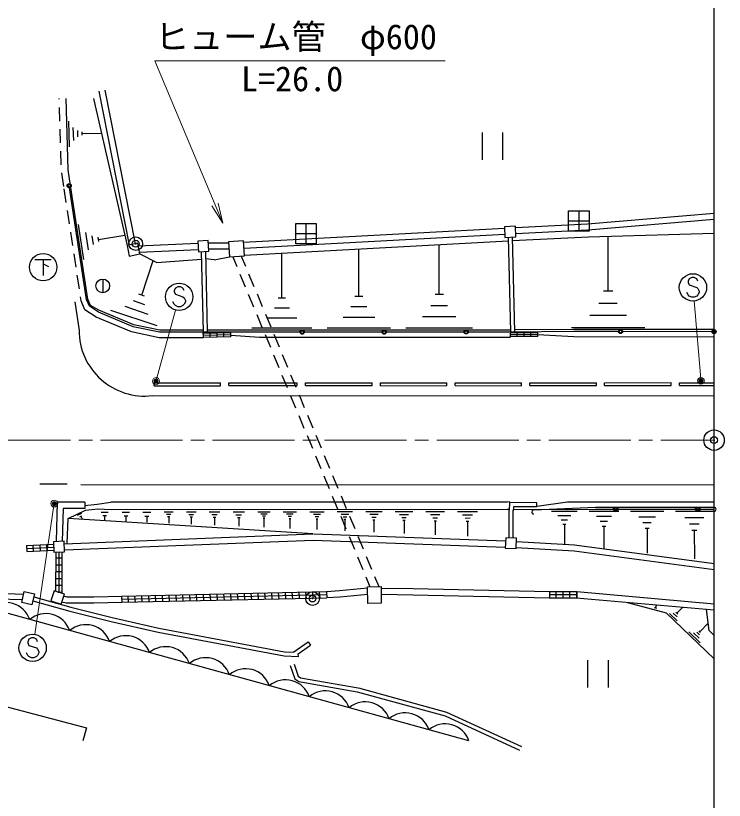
# Model space of a CAD drawing. Units: millimetres, scale not verified. Extents: x 40000 to 680000, y 20000 to 380000.
# Drawn here: x 506104 to 557964, y 263199 to 320605 of the extents above; entities that cross this region are included whole.
import ezdxf
from ezdxf.enums import TextEntityAlignment as Align

# ---------------------------------------------------------------- set-up
doc = ezdxf.new("R2010")
doc.units = ezdxf.units.MM
doc.header["$LTSCALE"] = 1000
doc.header["$PDMODE"] = 32
doc.header["$PDSIZE"] = 500
doc.linetypes.add('CHAIN', pattern=[18.5, 12, -1.5, 3.5, -1.5])
for name, color, linetype, lineweight in [('M-BGD', 7, 'Continuous', 25), ('M-BGD-EXST', 7, 'Continuous', 25), ('M-BMK', 2, 'CHAIN', 13), ('M-BMK-OTRS', 5, 'Continuous', 25), ('M-BMK-SRVR', 3, 'Continuous', 25), ('M-STR-HTXT', 7, 'Continuous', 13), ('M-STR-STRC', 7, 'Continuous', 25)]:
    doc.layers.add(name, color=color, linetype=linetype, lineweight=lineweight)
doc.styles.add('ＭＳ ゴシック', font='')
doc.styles.get('ＭＳ ゴシック').set_extended_font_data('MS Gothic')

# ---------------------------------------------------------------- blocks, each defined once
blk = doc.blocks.new('open_arrow')
at = {"color": 0, "linetype": 'Continuous', "lineweight": -2}
blk.add_lwpolyline([(7.5, 1.25), (0, 0), (7.5, -1.25)], dxfattribs=at)

msp = doc.modelspace()

# ---------------------------------------------------------------- linework, layer by layer
at = {"layer": 'M-BGD'}
for p, q in [((512629, 315159), (514851, 303915)), ((512188, 315071), (514410, 303826)), ((509295, 314493), (509293, 314551)), ((511809, 314551), (514258, 303795)), ((509342, 312894), (509312, 313893)), ((510044, 310998), (509986, 312898)), ((509388, 311294), (509359, 312294)), ((510347, 311483), (510317, 312433)), ((510656, 311730), (510641, 312205)), ((510969, 311859), (510961, 312096)), ((510965, 311977), (512390, 312021)), ((540239, 312048), (540239, 310048)), ((540239, 312048), (540239, 310048)), ((541739, 312048), (541739, 310048)), ((541739, 312048), (541739, 310048)), ((509435, 309695), (509406, 310695)), ((509620, 308108), (509475, 309097)), ((509797, 306947), (509646, 307935)), ((510039, 305365), (509888, 306354)), ((546565, 304835), (546565, 306335)), ((546565, 306335), (548065, 306335)), ((546565, 304835), (546565, 306335)), ((546565, 306335), (548065, 306335)), ((547315, 306335), (547315, 304835)), ((547315, 306335), (547315, 304835)), ((548065, 306335), (548065, 304835)), ((548065, 306335), (548065, 304835)), ((526594, 303911), (526594, 305411)), ((526594, 305411), (528094, 305411)), ((526594, 303911), (526594, 305411)), ((526594, 305411), (528094, 305411)), ((527344, 305411), (527344, 303911)), ((527344, 305411), (527344, 303911)), ((528094, 305411), (528094, 303911)), ((528094, 305411), (528094, 303911)), ((546565, 305585), (548065, 305585)), ((546565, 305585), (548065, 305585)), ((511094, 302770), (510703, 305323)), ((522786, 304034), (541871, 305070)), ((548065, 304835), (546565, 304835)), ((548065, 304835), (546565, 304835)), ((510281, 303784), (510130, 304772)), ((511422, 303474), (511226, 304750)), ((511798, 303858), (511701, 304496)), ((512200, 304083), (512151, 304402)), ((512175, 304242), (514090, 304535)), ((522814, 303585), (541896, 304621)), ((526594, 304661), (528094, 304661)), ((526594, 304661), (528094, 304661)), ((542151, 304397), (542316, 297475)), ((542450, 304414), (542616, 297482)), ((549461, 300448), (549458, 304470)), ((515077, 303759), (519436, 303959)), ((520194, 303994), (521688, 303998)), ((522844, 303086), (542157, 304134)), ((528094, 303911), (526594, 303911)), ((528094, 303911), (526594, 303911)), ((537102, 300195), (537100, 303860)), ((510523, 302202), (510372, 303191)), ((515168, 303313), (519466, 303510)), ((519689, 303338), (519828, 297493)), ((519988, 303358), (520127, 297501)), ((520224, 303544), (521716, 303548)), ((525583, 299940), (525580, 303235)), ((531217, 300065), (531214, 303540)), ((515326, 300159), (516169, 302687)), ((520626, 302732), (520002, 302809)), ((520626, 302732), (521753, 302955)), ((521984, 302969), (522281, 302256)), ((522617, 303009), (522921, 302278)), ((510765, 300621), (510614, 301609)), ((522511, 301702), (522896, 300779)), ((523152, 301724), (523536, 300801)), ((512477, 301337), (512477, 300337)), ((512477, 301337), (512477, 300337)), ((523767, 300247), (524151, 299324)), ((549797, 300448), (549126, 300447)), ((510901, 299731), (510856, 300028)), ((511173, 299086), (510901, 299731)), ((515560, 299456), (514717, 299737)), ((515537, 300088), (515115, 300229)), ((523126, 300225), (523511, 299301)), ((525857, 299940), (525308, 299940)), ((531506, 300065), (530927, 300065)), ((537408, 300196), (536797, 300195)), ((511986, 298556), (511173, 299086)), ((512198, 299063), (511578, 299413)), ((515794, 298754), (514108, 299316)), ((526133, 299208), (525034, 299208)), ((531796, 299293), (530638, 299292)), ((537714, 299382), (536492, 299381)), ((550133, 299554), (548792, 299553)), ((516450, 297911), (513078, 299035)), ((523741, 298747), (524125, 297824)), ((524382, 298770), (524766, 297847)), ((532376, 298521), (530059, 298520)), ((538325, 298568), (535882, 298566)), ((550804, 298661), (548122, 298658)), ((526682, 298477), (524486, 298475)), ((519841, 297061), (519828, 297491)), ((521839, 297397), (519836, 297361)), ((519845, 297061), (519840, 297361)), ((520132, 297367), (520127, 297501)), ((520345, 297070), (520340, 297370)), ((520845, 297079), (520840, 297379)), ((521345, 297088), (521340, 297388)), ((521845, 297097), (521839, 297397)), ((527781, 297746), (523388, 297742)), ((533535, 297750), (528901, 297746)), ((539547, 297754), (534661, 297751)), ((542312, 297123), (542316, 297486)), ((544314, 297422), (542312, 297423)), ((542314, 297123), (542314, 297423)), ((542615, 297423), (542616, 297482)), ((542814, 297123), (542814, 297423)), ((543314, 297123), (543314, 297423)), ((543814, 297123), (543814, 297423)), ((544314, 297122), (544314, 297422)), ((552146, 297768), (546782, 297763)), ((521842, 297247), (519838, 297211)), ((521845, 297097), (519841, 297061)), ((523946, 297053), (521843, 297218)), ((524356, 297270), (524740, 296347)), ((524996, 297293), (525381, 296370)), ((544314, 297272), (542312, 297273)), ((544314, 297122), (542312, 297123)), ((546945, 297101), (544314, 297243)), ((557214, 297086), (546945, 297101)), ((524971, 295793), (525355, 294870)), ((525611, 295816), (525995, 294892)), ((525586, 294316), (525970, 293393)), ((526226, 294338), (526610, 293415)), ((516247, 293734), (521090, 293735)), ((516247, 293534), (516247, 293734)), ((516247, 293534), (521090, 293535)), ((521090, 293535), (521090, 293735)), ((521707, 293740), (526700, 293739)), ((521707, 293540), (521707, 293740)), ((521707, 293540), (526700, 293539)), ((526700, 293539), (526700, 293739)), ((527305, 293738), (532195, 293740)), ((527305, 293538), (527305, 293738)), ((527305, 293538), (532195, 293540)), ((532195, 293540), (532195, 293740)), ((532794, 293735), (537660, 293744)), ((532794, 293535), (532794, 293735)), ((532794, 293535), (537660, 293544)), ((537660, 293544), (537660, 293744)), ((538264, 293542), (538265, 293742)), ((538264, 293542), (543128, 293535)), ((538265, 293742), (543128, 293735)), ((543128, 293535), (543128, 293735)), ((543734, 293742), (548606, 293745)), ((543734, 293542), (543734, 293742)), ((543734, 293542), (548606, 293545)), ((548606, 293545), (548606, 293745)), ((549192, 293752), (554065, 293759)), ((549193, 293552), (549192, 293752)), ((549193, 293552), (554066, 293559)), ((554066, 293559), (554065, 293759)), ((554674, 293751), (557214, 293754)), ((554674, 293551), (554674, 293751)), ((554674, 293551), (557214, 293554)), ((526200, 292839), (526585, 291916)), ((526841, 292861), (527225, 291938)), ((526815, 291362), (527199, 290438)), ((527456, 291384), (527840, 290461)), ((528070, 289907), (528455, 288984)), ((527430, 289884), (527814, 288961)), ((528045, 288407), (528429, 287484)), ((528685, 288430), (529069, 287507)), ((528660, 286930), (529044, 286007)), ((529300, 286953), (529684, 286029)), ((529274, 285453), (529659, 284530)), ((529915, 285475), (530299, 284552)), ((511155, 285005), (511155, 284555)), ((544245, 284672), (544245, 284972)), ((548526, 285040), (557214, 285044)), ((542215, 282388), (542208, 284391)), ((542515, 282377), (542508, 284392)), ((548527, 284490), (557214, 284494)), ((527861, 282684), (509932, 283807)), ((529889, 283976), (530273, 283053)), ((530530, 283998), (530914, 283075)), ((509648, 281971), (527861, 282684)), ((527895, 282684), (541956, 282175)), ((530504, 282499), (530888, 281575)), ((531144, 282521), (531529, 281598)), ((506892, 281853), (508881, 281940)), ((507412, 281425), (507392, 281875)), ((507911, 281447), (507891, 281897)), ((508411, 281469), (508391, 281919)), ((509665, 281521), (527879, 282234)), ((527879, 282234), (541938, 281726)), ((506892, 281853), (506912, 281403)), ((506902, 281628), (508889, 281716)), ((506912, 281403), (508897, 281491)), ((509051, 278486), (509065, 281360)), ((509276, 278413), (509290, 281368)), ((509501, 278340), (509515, 281376)), ((509063, 280939), (509513, 280937)), ((531119, 281021), (531503, 280098)), ((531759, 281044), (532144, 280121)), ((509060, 280439), (509510, 280437)), ((509058, 279939), (509508, 279937)), ((532374, 279567), (532678, 278836)), ((509056, 279439), (509506, 279437)), ((531734, 279544), (532031, 278830)), ((509053, 278939), (509503, 278937)), ((509200, 278438), (509501, 278437)), ((528849, 278450), (513856, 278114)), ((527379, 277967), (527347, 278416)), ((527880, 277979), (527848, 278427)), ((528380, 277990), (528348, 278439)), ((528849, 278450), (528881, 278001)), ((547171, 278446), (545161, 278447)), ((545161, 278447), (545161, 277997)), ((545661, 277997), (545661, 278447)), ((546161, 277997), (546161, 278447)), ((546661, 277996), (546661, 278446)), ((547161, 277996), (547161, 278446)), ((557214, 277561), (547171, 278446)), ((547171, 278446), (547171, 277996)), ((504251, 277968), (506600, 277894)), ((504355, 278365), (506691, 278291)), ((513856, 278114), (513867, 277664)), ((528854, 278225), (513861, 277889)), ((528859, 278000), (513866, 277664)), ((514367, 277675), (514335, 278124)), ((514867, 277686), (514835, 278136)), ((515368, 277697), (515336, 278147)), ((515868, 277709), (515836, 278158)), ((516369, 277720), (516337, 278169)), ((516869, 277731), (516837, 278180)), ((517370, 277742), (517338, 278192)), ((517870, 277754), (517838, 278203)), ((518371, 277765), (518339, 278214)), ((518871, 277776), (518839, 278225)), ((519372, 277787), (519340, 278237)), ((519872, 277799), (519840, 278248)), ((520373, 277810), (520341, 278259)), ((520873, 277821), (520841, 278270)), ((521374, 277832), (521341, 278281)), ((521874, 277844), (521842, 278293)), ((522374, 277855), (522342, 278304)), ((522875, 277866), (522843, 278315)), ((523375, 277877), (523343, 278326)), ((523876, 277889), (523844, 278338)), ((524376, 277900), (524344, 278349)), ((524877, 277911), (524845, 278360)), ((525377, 277922), (525345, 278371)), ((525878, 277934), (525846, 278383)), ((526378, 277945), (526346, 278394)), ((526879, 277956), (526847, 278405)), ((547171, 278221), (545161, 278222)), ((547171, 277996), (545161, 277997)), ((557214, 277109), (547132, 277998)), ((527510, 274793), (527682, 274547)), ((547952, 273455), (547952, 271455)), ((549452, 273455), (549452, 271455))]:
    msp.add_line(p, q, dxfattribs=at)
for points in [[(510114, 308180), (509945, 309336), (509793, 314551)], [(511578, 299413), (511386, 299868), (510114, 308183)], [(542680, 305110), (547950, 305375), (557214, 306167)], [(542705, 304660), (547980, 304926), (557214, 305715)], [(542457, 304147), (548014, 304427), (557214, 304704)], [(515196, 303175), (516426, 302558), (519702, 302795)], [(519842, 297039), (519658, 297038), (516598, 297041), (514584, 297467), (511986, 298556)], [(519825, 297589), (519657, 297588), (516656, 297591), (514749, 297994), (512198, 299063)], [(542313, 297606), (542195, 297605), (523945, 297603), (520125, 297590)], [(557214, 297636), (546943, 297651), (542613, 297609)], [(542311, 297056), (542198, 297055), (523946, 297053)], [(511155, 285005), (509132, 285005), (509058, 282128)], [(511155, 284778), (512071, 284866), (513078, 285018)], [(542260, 285045), (513078, 285018), (542073, 285045)], [(544245, 284972), (542255, 284976), (542208, 284391)], [(544245, 284723), (546499, 285034), (548526, 285040)], [(511155, 284555), (509571, 284555), (509509, 282145)], [(509874, 281980), (509932, 283807), (511215, 284432)], [(511215, 284432), (512114, 284518), (513079, 284468)], [(513079, 284468), (542072, 284495), (542217, 284494)], [(544245, 284672), (542532, 284675), (542508, 284368)], [(542517, 284494), (546499, 284484), (548528, 284490)], [(542752, 282146), (542761, 282146), (547011, 281894), (557214, 280530)], [(542734, 281697), (542740, 281697), (546968, 281446), (557214, 280076)], [(531859, 278710), (529791, 278517), (528849, 278450)], [(545161, 278447), (535191, 278663), (532852, 278697)], [(507423, 278090), (510132, 277332), (513171, 276577), (516582, 275790), (525788, 274074), (526464, 274034), (526462, 274055), (527510, 274793)], [(513856, 278114), (511828, 278065), (509866, 278064), (509624, 278131)], [(531863, 278258), (529828, 278069), (528881, 278001)], [(545152, 277997), (535183, 278213), (532856, 278247)], [(507356, 277797), (510055, 277042), (513101, 276285), (516521, 275497), (525751, 273775), (526789, 273715), (526775, 273908), (527682, 274547)], [(513867, 277664), (511833, 277615), (509805, 277614), (509484, 277703)], [(550889, 277667), (553700, 276906), (557214, 273541)], [(539272, 267551), (504211, 277230), (500369, 264603)], [(557214, 275266), (556844, 275615), (556649, 277159)], [(526194, 273065), (526534, 272097), (526817, 271882), (531105, 271137)], [(526477, 273164), (526787, 272282), (526941, 272166), (531156, 271433)], [(531105, 271137), (537537, 269372), (542986, 266862)], [(531184, 271426), (537640, 269655), (543111, 267134)], [(502682, 270764), (511277, 268506), (511026, 267551)]]:
    msp.add_lwpolyline(points, dxfattribs=at)
for points in [[(541866, 305164), (541909, 304384), (542717, 304428), (542675, 305208)], [(515038, 303954), (514258, 303795), (514417, 303016), (515196, 303175)], [(519427, 304098), (519479, 303324), (520235, 303375), (520183, 304150)], [(521683, 304067), (521753, 302955), (522849, 303023), (522779, 304135)], [(508902, 281354), (509670, 281382), (509642, 282150), (508874, 282121)], [(541965, 282398), (541935, 281657), (542731, 281626), (542760, 282367)], [(506731, 278465), (507470, 278295), (507290, 277510), (506551, 277679)], [(509673, 278284), (508917, 278530), (508676, 277791), (509433, 277545)], [(531858, 278829), (532851, 278838), (532862, 277618), (531868, 277610)]]:
    msp.add_lwpolyline(points, close=True, dxfattribs=at)
for centre in [(514889, 303923), (514889, 303923), (512477, 300837), (512477, 300837), (527826, 277962), (527826, 277962)]:
    msp.add_circle(centre, 500, dxfattribs=at)
for centre in [(505397, 275829), (508318, 275022), (511240, 274215), (514162, 273409), (517083, 272602), (520005, 271796), (522927, 270989), (525848, 270183), (528770, 269376), (531692, 268570), (534613, 267763), (537535, 266956)]:
    msp.add_arc(centre, 1835, 18.90983, 130.22508, dxfattribs=at)
for p in [(514889, 303923), (514889, 303923), (527826, 277962), (527826, 277962)]:
    msp.add_point(p, dxfattribs=at)
at = {"layer": 'M-BGD-EXST'}
for p, q in [((507511, 302755), (508711, 302755)), ((507511, 302755), (508711, 302755)), ((508111, 302755), (508111, 301605)), ((508111, 302755), (508111, 301605)), ((508111, 302455), (508511, 302255)), ((508111, 302455), (508511, 302255))]:
    msp.add_line(p, q, dxfattribs=at)
msp.add_circle((508111, 302205), 1000, dxfattribs=at)
msp.add_circle((508111, 302205), 1000, dxfattribs=at)
at = {"layer": 'M-BMK'}
for p, q in [((510114, 289551), (504114, 289551)), ((511714, 289551), (510714, 289551)), ((518314, 289551), (512314, 289551)), ((519914, 289551), (518914, 289551)), ((526514, 289551), (520514, 289551)), ((528114, 289551), (527114, 289551)), ((534714, 289551), (528714, 289551)), ((536314, 289551), (535314, 289551)), ((542914, 289551), (536914, 289551)), ((544514, 289551), (543514, 289551)), ((551114, 289551), (545114, 289551)), ((552714, 289551), (551714, 289551)), ((557214, 289551), (553314, 289551))]:
    msp.add_line(p, q, dxfattribs=at)
at = {"layer": 'M-BMK-OTRS'}
msp.add_line((557214, 239551), (557214, 339551), dxfattribs=at)
at = {"layer": 'M-BMK-SRVR'}
msp.add_circle((557214, 289551), 750, dxfattribs=at)
msp.add_point((557214, 289551), dxfattribs=at)
at = {"layer": 'M-STR-HTXT'}
for p, q in [((556235, 294038), (555756, 299732)), ((516414, 294021), (517801, 299069)), ((508904, 284762), (507494, 275343))]:
    msp.add_line(p, q, dxfattribs=at)
msp.add_lwpolyline([(521265, 305414), (516295, 317300), (537545, 317300)], dxfattribs=at)
for centre, radius in [((516375, 293876), 150), ((516375, 293876), 120), ((516375, 293876), 90), ((516375, 293876), 60), ((556248, 293889), 150), ((556248, 293889), 120), ((556248, 293889), 90), ((556248, 293889), 60), ((556248, 293889), 30), ((516375, 293876), 30), ((516375, 293876), 20), ((556248, 293889), 20), ((508927, 284910), 150), ((508927, 284910), 120), ((508927, 284910), 90), ((508927, 284910), 60), ((508927, 284910), 30), ((508927, 284910), 20)]:
    msp.add_circle(centre, radius, dxfattribs=at)
for p in [(516375, 293876), (556248, 293889), (508927, 284910)]:
    msp.add_point(p, dxfattribs=at)
at = {"layer": 'M-STR-STRC'}
for p, q in [((511289, 299841), (510038, 308020)), ((555581, 301455), (555399, 301364)), ((555763, 301455), (555581, 301455)), ((555945, 301364), (555763, 301455)), ((555399, 301364), (555308, 301183)), ((555308, 301183), (555308, 301092)), ((555308, 301092), (555399, 300910)), ((555399, 300910), (555945, 300728)), ((556035, 301183), (555945, 301364)), ((517795, 300677), (517704, 300496)), ((517704, 300496), (517704, 300405)), ((517704, 300405), (517795, 300223)), ((517977, 300768), (517795, 300677)), ((518159, 300768), (517977, 300768)), ((518340, 300677), (518159, 300768)), ((518431, 300496), (518340, 300677)), ((555308, 300183), (555217, 300364)), ((555945, 300728), (556035, 300637)), ((556035, 300637), (556126, 300455)), ((556126, 300364), (556035, 300183)), ((556126, 300455), (556126, 300364)), ((510436, 299662), (510739, 297584)), ((511494, 299354), (511289, 299841)), ((517704, 299496), (517613, 299677)), ((517795, 300223), (518340, 300041)), ((518340, 300041), (518431, 299950)), ((518431, 299950), (518522, 299768)), ((518522, 299677), (518431, 299496)), ((518522, 299768), (518522, 299677)), ((555399, 300092), (555308, 300183)), ((555581, 300001), (555399, 300092)), ((555763, 300001), (555581, 300001)), ((555945, 300092), (555763, 300001)), ((556035, 300183), (555945, 300092)), ((512174, 298911), (511494, 299354)), ((517795, 299405), (517704, 299496)), ((517977, 299314), (517795, 299405)), ((518159, 299314), (517977, 299314)), ((518340, 299405), (518159, 299314)), ((518431, 299496), (518340, 299405)), ((514704, 297850), (512174, 298911)), ((516640, 297441), (514704, 297850)), ((519657, 297438), (516640, 297441)), ((523945, 297453), (519657, 297438)), ((526920, 297453), (523945, 297453)), ((532920, 297454), (527220, 297453)), ((538920, 297455), (533220, 297454)), ((542196, 297455), (539220, 297455)), ((546944, 297501), (542196, 297455)), ((550217, 297496), (546944, 297501)), ((557064, 297486), (550517, 297495)), ((516104, 292808), (557214, 292799)), ((509862, 286318), (507862, 286318)), ((510869, 286305), (557214, 286280)), ((510629, 284054), (510943, 284212)), ((512349, 284286), (512867, 284287)), ((513908, 284287), (514442, 284288)), ((515414, 284290), (516004, 284291)), ((516975, 284293), (517624, 284295)), ((518594, 284297), (519304, 284298)), ((520272, 284300), (521045, 284302)), ((522012, 284304), (522850, 284305)), ((523816, 284307), (524722, 284309)), ((524043, 284157), (524496, 284158)), ((525687, 284311), (526662, 284313)), ((527626, 284315), (528674, 284317)), ((529637, 284319), (530760, 284321)), ((531721, 284323), (532923, 284326)), ((533882, 284327), (535165, 284330)), ((536123, 284332), (537490, 284335)), ((538446, 284337), (539900, 284340)), ((545306, 284344), (547206, 284344)), ((548076, 284344), (550236, 284344)), ((551089, 284344), (553543, 284345)), ((554382, 284345), (557158, 284345)), ((510787, 283937), (510944, 284016)), ((510865, 283976), (510984, 283741)), ((512479, 284027), (512738, 284028)), ((512608, 284027), (512609, 283639)), ((514042, 284020), (514309, 284021)), ((514176, 284021), (514176, 283620)), ((515562, 283995), (515857, 283996)), ((515710, 283996), (515711, 283553)), ((517138, 284131), (517462, 284132)), ((517219, 283969), (517382, 283970)), ((517300, 283969), (517301, 283483)), ((518772, 284120), (519127, 284120)), ((518861, 283942), (519038, 283943)), ((518950, 283942), (518951, 283410)), ((520466, 284107), (520852, 284108)), ((520563, 283914), (520756, 283915)), ((520659, 283914), (520661, 283335)), ((522222, 284094), (522641, 284095)), ((522327, 283885), (522537, 283886)), ((522432, 283885), (522433, 283257)), ((524157, 284006), (524383, 284006)), ((524213, 283855), (524327, 283855)), ((524270, 283855), (524271, 283176)), ((525931, 284149), (526419, 284150)), ((526053, 283987), (526297, 283987)), ((526115, 283824), (526236, 283824)), ((526176, 283824), (526177, 283092)), ((527888, 284141), (528412, 284142)), ((528020, 283966), (528282, 283967)), ((528086, 283792), (528217, 283792)), ((528151, 283792), (528153, 283006)), ((529918, 284132), (530480, 284133)), ((530059, 283945), (530340, 283946)), ((530129, 283758), (530270, 283758)), ((530199, 283758), (530201, 282916)), ((532022, 284123), (532623, 284125)), ((532172, 283923), (532473, 283924)), ((532248, 283723), (532398, 283724)), ((532323, 283724), (532325, 282822)), ((534203, 284114), (534845, 284116)), ((534364, 283901), (534685, 283902)), ((534445, 283687), (534605, 283688)), ((534525, 283687), (534527, 282725)), ((536465, 284105), (537148, 284106)), ((536636, 283878), (536978, 283878)), ((536722, 283650), (536893, 283650)), ((536808, 283650), (536810, 282625)), ((538810, 284095), (539537, 284097)), ((538992, 283853), (539356, 283854)), ((539083, 283611), (539265, 283612)), ((539174, 283611), (539177, 282521)), ((545781, 284027), (546731, 284027)), ((546019, 283711), (546494, 283711)), ((548616, 283984), (549696, 283984)), ((548886, 283624), (549426, 283624)), ((551703, 283936), (552930, 283936)), ((555076, 283882), (556464, 283882)), ((546138, 283394), (546375, 283394)), ((546256, 283394), (546257, 281969)), ((549021, 283264), (549291, 283264)), ((549156, 283264), (549156, 281644)), ((552009, 283527), (552623, 283527)), ((552163, 283117), (552470, 283118)), ((552316, 283118), (552316, 281277)), ((555423, 283420), (556117, 283420)), ((555597, 282957), (555944, 282957)), ((555770, 282957), (555771, 280875)), ((553025, 277244), (552854, 277290)), ((552939, 277267), (552997, 277481)), ((554496, 276891), (554901, 277313)), ((554508, 276340), (553945, 276879)), ((554502, 276615), (554221, 276885)), ((554567, 276823), (554426, 276958)), ((556178, 275537), (556775, 276161)), ((556230, 275487), (556126, 275587)), ((507072, 274985), (506981, 274804)), ((507254, 275076), (507072, 274985)), ((507436, 275076), (507254, 275076)), ((507618, 274985), (507436, 275076)), ((507709, 274804), (507618, 274985)), ((556195, 274724), (555364, 275520)), ((556120, 275061), (555705, 275459)), ((556149, 275299), (555941, 275498)), ((506981, 274804), (506981, 274713)), ((506981, 274713), (507072, 274531)), ((507072, 274531), (507618, 274349)), ((506981, 273804), (506890, 273985)), ((507618, 274349), (507709, 274258)), ((507709, 274258), (507800, 274076)), ((507800, 273985), (507709, 273804)), ((507800, 274076), (507800, 273985)), ((507072, 273713), (506981, 273804)), ((507254, 273622), (507072, 273713)), ((507436, 273622), (507254, 273622)), ((507618, 273713), (507436, 273622)), ((507709, 273804), (507618, 273713))]:
    msp.add_line(p, q, dxfattribs=at)
msp.add_lwpolyline([(544023, 284447), (548526, 284640), (557214, 284644)], dxfattribs=at)
for centre, radius in [((510015, 308168), 150), ((510015, 308168), 120), ((510015, 308168), 100), ((555672, 300728), 1000), ((518068, 300041), 1000), ((527070, 297453), 150), ((527070, 297453), 120), ((527070, 297453), 100), ((533070, 297454), 150), ((533070, 297454), 120), ((533070, 297454), 100), ((539070, 297455), 150), ((539070, 297455), 120), ((539070, 297455), 100), ((550367, 297496), 150), ((550367, 297496), 120), ((550367, 297496), 100), ((557214, 297486), 150), ((557214, 297486), 120), ((557214, 297486), 100), ((550018, 284528), 112), ((550018, 284528), 100), ((556018, 284531), 112), ((556018, 284531), 100), ((507345, 274349), 1000)]:
    msp.add_circle(centre, radius, dxfattribs=at)
for centre, radius, start, end in [((515545, 297581), 4806, 179.96677, 276.68386), ((515545, 297581), 4806, 179.96677, 276.68386), ((544029, 284297), 150, 92.45836, 272.45836), ((550018, 284528), 188, 143.15226, 36.89206), ((550018, 284528), 150, 131.43178, 48.61254), ((556018, 284531), 188, 143.15226, 36.89206), ((556018, 284531), 150, 131.43178, 48.61254), ((557214, 284494), 150, 270.02216, 90.02216)]:
    msp.add_arc(centre, radius, start, end, dxfattribs=at)

# ---------------------------------------------------------------- block references
at = {"layer": 'M-STR-HTXT', "xscale": 200, "yscale": 200, "rotation": 112.7}
msp.add_blockref('open_arrow', (521265, 305414), dxfattribs=at)

# ---------------------------------------------------------------- texts
at = {"layer": 'M-STR-HTXT', "style": 'ＭＳ ゴシック'}
for s, p in [('ヒューム管\u3000φ600', (516295, 317600)), ('L=26.0', (522592, 314525))]:
    msp.add_text(s, height=1833, dxfattribs=at).set_placement(p, align=Align.BOTTOM_LEFT)

doc.saveas('drawing.dxf')
